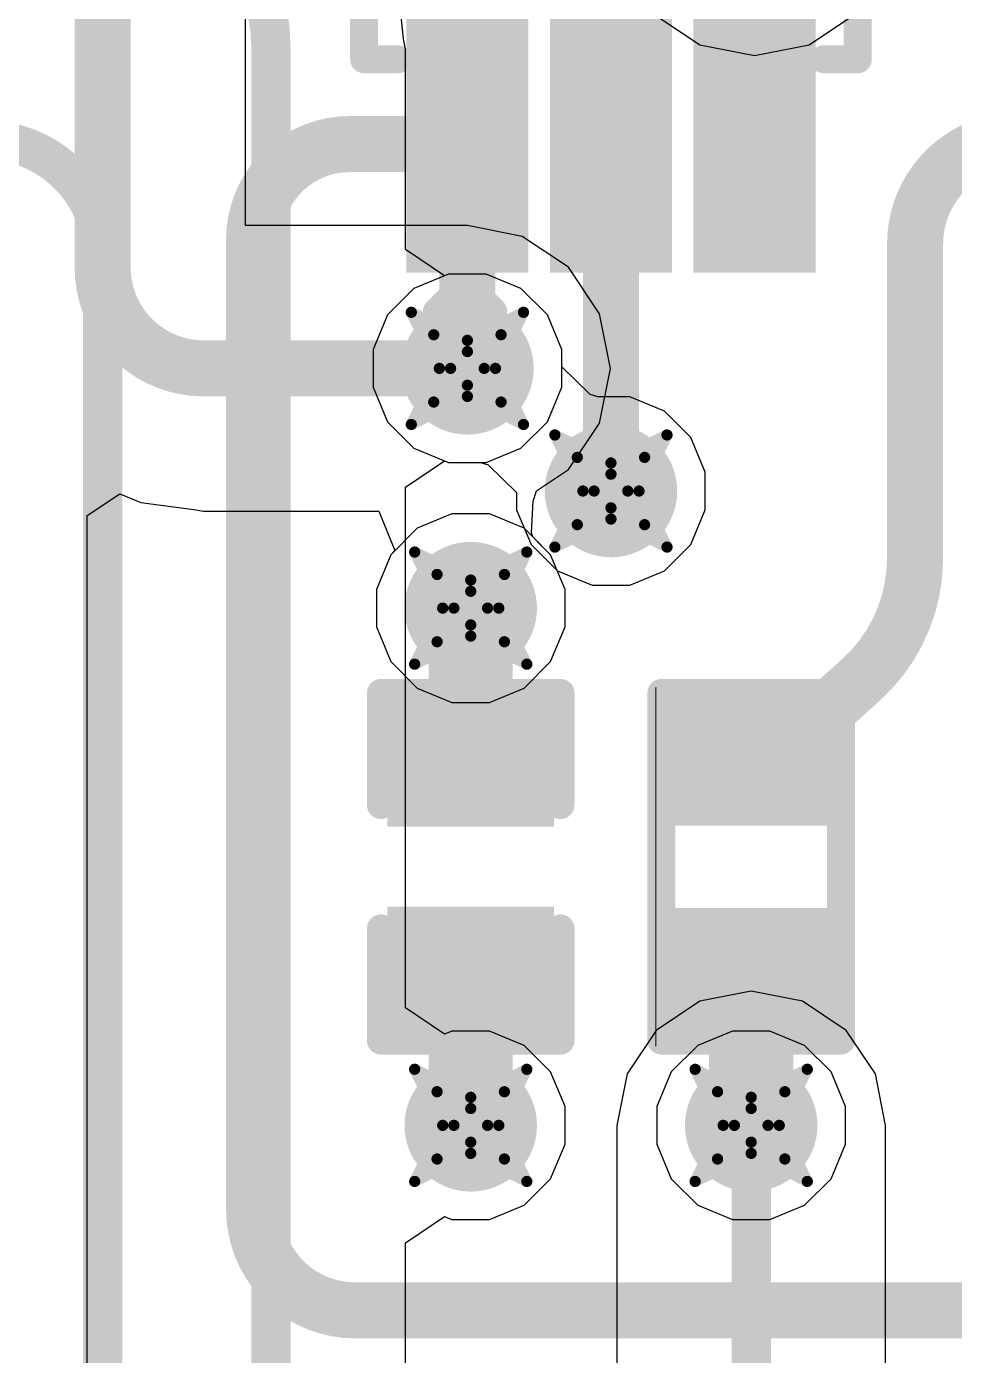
# Model space of a CAD drawing. Header units: inches. Extents: x -2 to 5376, y -4 to 5426.
# Drawn here: x 115.48 to 119.68, y 51.33 to 57.35 of the extents above; entities that cross this region are included whole.
import ezdxf

# ---------------------------------------------------------------- set-up
doc = ezdxf.new("R2010")
doc.units = ezdxf.units.IN
for name, color, linetype in [('Bottom Layer', 5, 'Continuous'), ('Drill Drawing', 1, 'Continuous'), ('Layer 1', 16, 'Continuous'), ('Layer 2', 76, 'Continuous'), ('Top Layer', 1, 'Continuous'), ('Top Overlay', 2, 'Continuous'), ('Top Paste', 8, 'Continuous'), ('Top Solder', 216, 'Continuous'), ('Via Holes', 16, 'Continuous')]:
    doc.layers.add(name, color=color, linetype=linetype)

# ---------------------------------------------------------------- blocks, each defined once
blk = doc.blocks.new('R___0402_150')
at = {"layer": 'Top Layer'}
for points in [[(-0.6985, -0.3175), (-0.6985, 0.3175), (-0.2413, 0.3175), (-0.2413, -0.3175)], [(0.2413, -0.3175), (0.2413, 0.3175), (0.6985, 0.3175), (0.6985, -0.3175)]]:
    blk.add_hatch(color=1, dxfattribs=at).paths.add_polyline_path(points)
at = {"layer": 'Top Paste'}
for points in [[(-0.6985, -0.3175), (-0.6985, 0.3175), (-0.2413, 0.3175), (-0.2413, -0.3175)], [(0.2413, -0.3175), (0.2413, 0.3175), (0.6985, 0.3175), (0.6985, -0.3175)]]:
    blk.add_hatch(color=8, dxfattribs=at).paths.add_polyline_path(points)
at = {"layer": 'Top Solder'}
for points in [[(-0.7535, -0.3725), (-0.7535, 0.3725), (-0.1863, 0.3725), (-0.1863, -0.3725)], [(0.1863, -0.3725), (0.1863, 0.3725), (0.7535, 0.3725), (0.7535, -0.3725)]]:
    blk.add_hatch(color=216, dxfattribs=at).paths.add_polyline_path(points)
at = {"layer": 'Top Overlay'}
for points in [[(0.7874, 0.4064, 0.127, 0.127, 0), (-0.7874, 0.4064, 0.127, 0.127, 0)], [(-0.7874, -0.4064, 0.127, 0.127, 0), (-0.7874, 0.4064, 0.127, 0.127, 0)], [(0.7874, -0.4064, 0.127, 0.127, 0), (0.7874, 0.4064, 0.127, 0.127, 0)], [(0.7874, -0.4064, 0.127, 0.127, 0), (-0.7874, -0.4064, 0.127, 0.127, 0)], [(0.8128, -0.4318, 0.00323, 0.00323, 0), (-0.8128, -0.4318, 0.00323, 0.00323, 0)]]:
    blk.add_lwpolyline(points, format="xyseb", dxfattribs=at)
for points in [[(-0.8191, 0.4064, 0.0635, 0.0635, 1), (-0.7556, 0.4064, 0.0635, 0.0635, 1)], [(-0.8191, 0.4064, 0.0635, 0.0635, 1), (-0.7556, 0.4064, 0.0635, 0.0635, 1)], [(0.7556, 0.4064, 0.0635, 0.0635, 1), (0.8191, 0.4064, 0.0635, 0.0635, 1)], [(0.7556, 0.4064, 0.0635, 0.0635, 1), (0.8191, 0.4064, 0.0635, 0.0635, 1)], [(-0.8191, -0.4064, 0.0635, 0.0635, 1), (-0.7556, -0.4064, 0.0635, 0.0635, 1)], [(-0.8191, -0.4064, 0.0635, 0.0635, 1), (-0.7556, -0.4064, 0.0635, 0.0635, 1)], [(0.7556, -0.4064, 0.0635, 0.0635, 1), (0.8191, -0.4064, 0.0635, 0.0635, 1)], [(0.7556, -0.4064, 0.0635, 0.0635, 1), (0.8191, -0.4064, 0.0635, 0.0635, 1)], [(-0.8136, -0.4318, 0.00161, 0.00161, 1), (-0.812, -0.4318, 0.00161, 0.00161, 1)], [(0.812, -0.4318, 0.00161, 0.00161, 1), (0.8136, -0.4318, 0.00161, 0.00161, 1)]]:
    blk.add_lwpolyline(points, format="xyseb", close=True, dxfattribs=at)
blk = doc.blocks.new('SOT_323_5_262')
at = {"layer": 'Top Layer'}
for points in [[(-1.45, 0.825), (-0.45, 0.825), (-0.45, 0.475), (-1.45, 0.475)], [(0.45, 0.825), (1.45, 0.825), (1.45, 0.475), (0.45, 0.475)], [(-1.45, 0.175), (-0.45, 0.175), (-0.45, -0.175), (-1.45, -0.175)], [(-1.45, -0.475), (-0.45, -0.475), (-0.45, -0.825), (-1.45, -0.825)], [(0.45, -0.475), (1.45, -0.475), (1.45, -0.825), (0.45, -0.825)]]:
    blk.add_hatch(color=1, dxfattribs=at).paths.add_polyline_path(points)
at = {"layer": 'Top Paste'}
for points in [[(-1.45, 0.825), (-0.45, 0.825), (-0.45, 0.475), (-1.45, 0.475)], [(0.45, 0.825), (1.45, 0.825), (1.45, 0.475), (0.45, 0.475)], [(-1.45, 0.175), (-0.45, 0.175), (-0.45, -0.175), (-1.45, -0.175)], [(-1.45, -0.475), (-0.45, -0.475), (-0.45, -0.825), (-1.45, -0.825)], [(0.45, -0.475), (1.45, -0.475), (1.45, -0.825), (0.45, -0.825)]]:
    blk.add_hatch(color=8, dxfattribs=at).paths.add_polyline_path(points)
at = {"layer": 'Top Solder'}
for points in [[(-1.5516, 0.9266), (-0.3484, 0.9266), (-0.3484, 0.3734), (-1.5516, 0.3734)], [(0.3484, 0.9266), (1.5516, 0.9266), (1.5516, 0.3734), (0.3484, 0.3734)], [(-1.5516, 0.2766), (-0.3484, 0.2766), (-0.3484, -0.2766), (-1.5516, -0.2766)], [(-1.5516, -0.3734), (-0.3484, -0.3734), (-0.3484, -0.9266), (-1.5516, -0.9266)], [(0.3484, -0.3734), (1.5516, -0.3734), (1.5516, -0.9266), (0.3484, -0.9266)]]:
    blk.add_hatch(color=216, dxfattribs=at).paths.add_polyline_path(points)
at = {"layer": 'Top Overlay'}
for points in [[(-0.5842, 1.1176, 0.127, 0.127, 0), (0.508, 1.1176, 0.127, 0.127, 0)], [(-0.5842, 1.1176, 0.127, 0.127, 0), (-0.5842, 0.9652, 0.127, 0.127, 0)], [(0.508, 1.1176, 0.127, 0.127, 0), (0.508, 0.9652, 0.127, 0.127, 0)], [(-1.7272, 0.7874, 0.127, 0.127, 0), (-1.7272, 0.5334, 0.127, 0.127, 0)], [(-1.7272, 0.7874, 0.127, 0.127, 0), (-1.6002, 0.6604, 0.127, 0.127, 0)], [(-1.6002, 0.6604, 0.127, 0.127, 0), (-1.7272, 0.5334, 0.127, 0.127, 0)], [(-0.5842, -0.9652, 0.127, 0.127, 0), (-0.5842, -1.1176, 0.127, 0.127, 0)], [(0.508, -0.9652, 0.127, 0.127, 0), (0.508, -1.1176, 0.127, 0.127, 0)], [(-0.5842, -1.1176, 0.127, 0.127, 0), (0.508, -1.1176, 0.127, 0.127, 0)]]:
    blk.add_lwpolyline(points, format="xyseb", dxfattribs=at)
for points in [[(-0.6159, 1.1176, 0.0635, 0.0635, 1), (-0.5524, 1.1176, 0.0635, 0.0635, 1)], [(-0.6159, 1.1176, 0.0635, 0.0635, 1), (-0.5524, 1.1176, 0.0635, 0.0635, 1)], [(0.4763, 1.1176, 0.0635, 0.0635, 1), (0.5398, 1.1176, 0.0635, 0.0635, 1)], [(0.4763, 1.1176, 0.0635, 0.0635, 1), (0.5398, 1.1176, 0.0635, 0.0635, 1)], [(-0.6159, 0.9652, 0.0635, 0.0635, 1), (-0.5524, 0.9652, 0.0635, 0.0635, 1)], [(0.4763, 0.9652, 0.0635, 0.0635, 1), (0.5398, 0.9652, 0.0635, 0.0635, 1)], [(-1.759, 0.7874, 0.0635, 0.0635, 1), (-1.6954, 0.7874, 0.0635, 0.0635, 1)], [(-1.759, 0.7874, 0.0635, 0.0635, 1), (-1.6954, 0.7874, 0.0635, 0.0635, 1)], [(-1.632, 0.6604, 0.0635, 0.0635, 1), (-1.5684, 0.6604, 0.0635, 0.0635, 1)], [(-1.632, 0.6604, 0.0635, 0.0635, 1), (-1.5684, 0.6604, 0.0635, 0.0635, 1)], [(-1.759, 0.5334, 0.0635, 0.0635, 1), (-1.6954, 0.5334, 0.0635, 0.0635, 1)], [(-1.759, 0.5334, 0.0635, 0.0635, 1), (-1.6954, 0.5334, 0.0635, 0.0635, 1)], [(-0.6159, -0.9652, 0.0635, 0.0635, 1), (-0.5524, -0.9652, 0.0635, 0.0635, 1)], [(0.4763, -0.9652, 0.0635, 0.0635, 1), (0.5398, -0.9652, 0.0635, 0.0635, 1)], [(-0.6159, -1.1176, 0.0635, 0.0635, 1), (-0.5524, -1.1176, 0.0635, 0.0635, 1)], [(-0.6159, -1.1176, 0.0635, 0.0635, 1), (-0.5524, -1.1176, 0.0635, 0.0635, 1)], [(0.4763, -1.1176, 0.0635, 0.0635, 1), (0.5398, -1.1176, 0.0635, 0.0635, 1)], [(0.4763, -1.1176, 0.0635, 0.0635, 1), (0.5398, -1.1176, 0.0635, 0.0635, 1)]]:
    blk.add_lwpolyline(points, format="xyseb", close=True, dxfattribs=at)
blk = doc.blocks.new('C___0402_310')
at = {"layer": 'Top Layer'}
for points in [[(-0.6985, -0.3175), (-0.6985, 0.3175), (-0.2413, 0.3175), (-0.2413, -0.3175)], [(0.2413, -0.3175), (0.2413, 0.3175), (0.6985, 0.3175), (0.6985, -0.3175)]]:
    blk.add_hatch(color=1, dxfattribs=at).paths.add_polyline_path(points)
at = {"layer": 'Top Paste'}
for points in [[(-0.6985, -0.3175), (-0.6985, 0.3175), (-0.2413, 0.3175), (-0.2413, -0.3175)], [(0.2413, -0.3175), (0.2413, 0.3175), (0.6985, 0.3175), (0.6985, -0.3175)]]:
    blk.add_hatch(color=8, dxfattribs=at).paths.add_polyline_path(points)
at = {"layer": 'Top Solder'}
for points in [[(-0.7585, -0.3775), (-0.7585, 0.3775), (-0.1813, 0.3775), (-0.1813, -0.3775)], [(0.1813, -0.3775), (0.1813, 0.3775), (0.7585, 0.3775), (0.7585, -0.3775)]]:
    blk.add_hatch(color=216, dxfattribs=at).paths.add_polyline_path(points)
at = {"layer": 'Top Overlay'}
for points in [[(-0.7874, 0.4064, 0.127, 0.127, 0), (-0.2794, 0.4064, 0.127, 0.127, 0)], [(-0.7874, 0.4064, 0.127, 0.127, 0), (-0.7874, -0.4064, 0.127, 0.127, 0)], [(0.2794, 0.4064, 0.127, 0.127, 0), (0.7874, 0.4064, 0.127, 0.127, 0)], [(0.7874, 0.4064, 0.127, 0.127, 0), (0.7874, -0.4064, 0.127, 0.127, 0)], [(-0.7874, -0.4064, 0.127, 0.127, 0), (-0.2794, -0.4064, 0.127, 0.127, 0)], [(0.2794, -0.4064, 0.127, 0.127, 0), (0.7874, -0.4064, 0.127, 0.127, 0)]]:
    blk.add_lwpolyline(points, format="xyseb", dxfattribs=at)
for points in [[(-0.8191, 0.4064, 0.0635, 0.0635, 1), (-0.7556, 0.4064, 0.0635, 0.0635, 1)], [(-0.8191, 0.4064, 0.0635, 0.0635, 1), (-0.7556, 0.4064, 0.0635, 0.0635, 1)], [(-0.3111, 0.4064, 0.0635, 0.0635, 1), (-0.2477, 0.4064, 0.0635, 0.0635, 1)], [(0.2477, 0.4064, 0.0635, 0.0635, 1), (0.3111, 0.4064, 0.0635, 0.0635, 1)], [(0.7556, 0.4064, 0.0635, 0.0635, 1), (0.8191, 0.4064, 0.0635, 0.0635, 1)], [(0.7556, 0.4064, 0.0635, 0.0635, 1), (0.8191, 0.4064, 0.0635, 0.0635, 1)], [(-0.8191, -0.4064, 0.0635, 0.0635, 1), (-0.7556, -0.4064, 0.0635, 0.0635, 1)], [(-0.8191, -0.4064, 0.0635, 0.0635, 1), (-0.7556, -0.4064, 0.0635, 0.0635, 1)], [(-0.3111, -0.4064, 0.0635, 0.0635, 1), (-0.2477, -0.4064, 0.0635, 0.0635, 1)], [(0.2477, -0.4064, 0.0635, 0.0635, 1), (0.3111, -0.4064, 0.0635, 0.0635, 1)], [(0.7556, -0.4064, 0.0635, 0.0635, 1), (0.8191, -0.4064, 0.0635, 0.0635, 1)], [(0.7556, -0.4064, 0.0635, 0.0635, 1), (0.8191, -0.4064, 0.0635, 0.0635, 1)]]:
    blk.add_lwpolyline(points, format="xyseb", close=True, dxfattribs=at)

msp = doc.modelspace()

# ---------------------------------------------------------------- hatches: boundary and pattern name
at = {"layer": 'Bottom Layer'}
h = msp.add_hatch(color=5, dxfattribs=at)
edge = h.paths.add_edge_path()
edge.add_arc((117.4756, 55.8038), 0.3, 0, 360)
h = msp.add_hatch(color=5, dxfattribs=at)
edge = h.paths.add_edge_path()
edge.add_arc((118.1256, 55.2483), 0.3, 0, 360)
h = msp.add_hatch(color=5, dxfattribs=at)
edge = h.paths.add_edge_path()
edge.add_arc((117.4907, 54.7179), 0.3, 0, 360)
h = msp.add_hatch(color=5, dxfattribs=at)
edge = h.paths.add_edge_path()
edge.add_arc((117.4907, 52.3748), 0.3, 0, 360)
h = msp.add_hatch(color=5, dxfattribs=at)
edge = h.paths.add_edge_path()
edge.add_arc((118.7607, 52.3748), 0.3, 0, 360)
at = {"layer": 'Layer 1'}
h = msp.add_hatch(color=16, dxfattribs=at)
edge = h.paths.add_edge_path()
edge.add_arc((117.4756, 55.8038), 0.3, 0, 360)
h = msp.add_hatch(color=16, dxfattribs=at)
edge = h.paths.add_edge_path()
edge.add_arc((118.1256, 55.2483), 0.3, 0, 360)
h = msp.add_hatch(color=16, dxfattribs=at)
edge = h.paths.add_edge_path()
edge.add_arc((117.4907, 54.7179), 0.3, 0, 360)
h = msp.add_hatch(color=16, dxfattribs=at)
edge = h.paths.add_edge_path()
edge.add_arc((117.4907, 52.3748), 0.3, 0, 360)
h = msp.add_hatch(color=16, dxfattribs=at)
edge = h.paths.add_edge_path()
edge.add_arc((118.7607, 52.3748), 0.3, 0, 360)
at = {"layer": 'Layer 2'}
h = msp.add_hatch(color=76, dxfattribs=at)
edge = h.paths.add_edge_path()
edge.add_arc((117.4756, 55.8038), 0.3, 0, 360)
h = msp.add_hatch(color=76, dxfattribs=at)
edge = h.paths.add_edge_path()
edge.add_arc((118.1256, 55.2483), 0.3, 0, 360)
h = msp.add_hatch(color=76, dxfattribs=at)
edge = h.paths.add_edge_path()
edge.add_arc((117.4907, 54.7179), 0.3, 0, 360)
h = msp.add_hatch(color=76, dxfattribs=at)
edge = h.paths.add_edge_path()
edge.add_arc((117.4907, 52.3748), 0.3, 0, 360)
h = msp.add_hatch(color=76, dxfattribs=at)
edge = h.paths.add_edge_path()
edge.add_arc((118.7607, 52.3748), 0.3, 0, 360)
at = {"layer": 'Top Layer'}
h = msp.add_hatch(color=1, dxfattribs=at)
edge = h.paths.add_edge_path()
edge.add_arc((117.4756, 55.8038), 0.3, 0, 360)
h = msp.add_hatch(color=1, dxfattribs=at)
edge = h.paths.add_edge_path()
edge.add_arc((118.1256, 55.2483), 0.3, 0, 360)
h = msp.add_hatch(color=1, dxfattribs=at)
edge = h.paths.add_edge_path()
edge.add_arc((117.4907, 54.7179), 0.3, 0, 360)
h = msp.add_hatch(color=1, dxfattribs=at)
edge = h.paths.add_edge_path()
edge.add_arc((117.4907, 52.3748), 0.3, 0, 360)
h = msp.add_hatch(color=1, dxfattribs=at)
edge = h.paths.add_edge_path()
edge.add_arc((118.7607, 52.3748), 0.3, 0, 360)
at = {"layer": 'Via Holes'}
h = msp.add_hatch(color=7, dxfattribs=at)
edge = h.paths.add_edge_path()
edge.add_arc((117.4756, 55.8038), 0.15, 0, 360)
h = msp.add_hatch(color=7, dxfattribs=at)
edge = h.paths.add_edge_path()
edge.add_arc((118.1256, 55.2483), 0.15, 0, 360)
h = msp.add_hatch(color=7, dxfattribs=at)
edge = h.paths.add_edge_path()
edge.add_arc((117.4907, 54.7179), 0.15, 0, 360)
h = msp.add_hatch(color=7, dxfattribs=at)
edge = h.paths.add_edge_path()
edge.add_arc((117.4907, 52.3748), 0.15, 0, 360)
h = msp.add_hatch(color=7, dxfattribs=at)
edge = h.paths.add_edge_path()
edge.add_arc((118.7607, 52.3748), 0.15, 0, 360)

# ---------------------------------------------------------------- linework, layer by layer
at = {"layer": 'Bottom Layer'}
for p, q in [((116.4714, 56.4512), (116.4714, 57.9492)), ((118.3178, 57.4101), (118.5278, 57.2698)), ((119.0233, 57.2698), (119.2334, 57.4101)), ((118.5278, 57.2698), (118.7756, 57.2205)), ((118.7756, 57.2205), (119.0233, 57.2698)), ((117.4756, 56.4512), (116.4714, 56.4512)), ((117.7233, 56.402), (117.4756, 56.4512)), ((117.9334, 56.2616), (117.7233, 56.402)), ((118.0737, 56.0516), (117.9334, 56.2616)), ((118.123, 55.8038), (118.0737, 56.0516)), ((118.0737, 55.556), (118.123, 55.8038)), ((117.9334, 55.346), (118.0737, 55.556)), ((117.7885, 55.2492), (117.9334, 55.346)), ((115.7534, 55.1374), (115.9012, 55.2362)), ((115.9012, 55.2362), (115.9961, 55.1969)), ((117.7664, 55.0592), (117.7732, 55.2029)), ((117.7732, 55.2029), (117.7885, 55.2492)), ((115.9961, 55.1969), (116.2363, 55.1653)), ((116.2363, 55.1653), (116.2812, 55.1564)), ((116.2812, 55.1564), (117.0738, 55.1564)), ((117.0738, 55.1564), (117.1475, 54.9786)), ((115.7534, 50.3584), (115.7534, 55.1374)), ((117.7719, 55.0405), (117.7664, 55.0592)), ((117.8526, 54.9598), (117.7719, 55.0405)), ((117.1287, 54.9598), (117.0637, 54.8028)), ((117.1475, 54.9786), (117.1287, 54.9598)), ((117.9177, 54.8028), (117.8526, 54.9598)), ((117.0637, 54.8028), (117.0637, 54.633)), ((117.9177, 54.633), (117.9177, 54.8028)), ((117.0637, 54.633), (117.1287, 54.476)), ((117.8526, 54.476), (117.9177, 54.633)), ((117.1287, 54.476), (117.2488, 54.3559)), ((117.7325, 54.3559), (117.8526, 54.476)), ((117.2488, 54.3559), (117.4057, 54.2909)), ((117.5756, 54.2909), (117.7325, 54.3559)), ((117.4057, 54.2909), (117.5756, 54.2909)), ((118.6757, 52.8018), (118.5188, 52.7368)), ((118.8456, 52.8018), (118.6757, 52.8018)), ((119.0025, 52.7368), (118.8456, 52.8018)), ((118.5188, 52.7368), (118.3987, 52.6167)), ((119.1226, 52.6167), (119.0025, 52.7368)), ((118.3987, 52.6167), (118.3337, 52.4597)), ((119.1877, 52.4597), (119.1226, 52.6167)), ((118.3337, 52.4597), (118.3337, 52.2899)), ((119.1877, 52.2899), (119.1877, 52.4597)), ((118.3337, 52.2899), (118.3987, 52.1329)), ((119.1226, 52.1329), (119.1877, 52.2899)), ((118.3987, 52.1329), (118.5188, 52.0128)), ((119.0025, 52.0128), (119.1226, 52.1329)), ((118.5188, 52.0128), (118.6757, 51.9478)), ((118.8456, 51.9478), (119.0025, 52.0128)), ((118.6757, 51.9478), (118.8456, 51.9478))]:
    msp.add_line(p, q, dxfattribs=at)
for points in [[(115.824, 56.261, 0.254, 0.254, 0), (115.824, 61.341, 0.254, 0.254, 0)], [(116.2812, 55.8038, 0.254, 0.254, -0.414214), (115.824, 56.261, 0.254, 0.254, 0)], [(116.2812, 55.8038, 0.254, 0.254, 0), (117.4756, 55.8038, 0.254, 0.254, 0)]]:
    msp.add_lwpolyline(points, format="xyseb", dxfattribs=at)
for points in [[(115.7605, 56.261, 0.127, 0.127, 1), (115.8875, 56.261, 0.127, 0.127, 1)], [(115.7605, 56.261, 0.127, 0.127, 1), (115.8875, 56.261, 0.127, 0.127, 1)], [(116.2177, 55.8038, 0.127, 0.127, 1), (116.3447, 55.8038, 0.127, 0.127, 1)], [(116.2177, 55.8038, 0.127, 0.127, 1), (116.3447, 55.8038, 0.127, 0.127, 1)], [(117.4121, 55.8038, 0.127, 0.127, 1), (117.5391, 55.8038, 0.127, 0.127, 1)]]:
    msp.add_lwpolyline(points, format="xyseb", close=True, dxfattribs=at)
at = {"layer": 'Drill Drawing'}
for points in [[(117.2216, 56.0578, 0.0508, 0.0508, 0), (117.4756, 55.9308, 0.0508, 0.0508, 0)], [(117.2216, 56.0578, 0.0508, 0.0508, 0), (117.3486, 55.8038, 0.0508, 0.0508, 0)], [(117.4756, 55.9308, 0.0508, 0.0508, 0), (117.7296, 56.0578, 0.0508, 0.0508, 0)], [(117.6026, 55.8038, 0.0508, 0.0508, 0), (117.7296, 56.0578, 0.0508, 0.0508, 0)], [(117.3232, 55.9562, 0.0508, 0.0508, 0), (117.4756, 55.88, 0.0508, 0.0508, 0)], [(117.3232, 55.9562, 0.0508, 0.0508, 0), (117.3994, 55.8038, 0.0508, 0.0508, 0)], [(117.4756, 55.88, 0.0508, 0.0508, 0), (117.628, 55.9562, 0.0508, 0.0508, 0)], [(117.5518, 55.8038, 0.0508, 0.0508, 0), (117.628, 55.9562, 0.0508, 0.0508, 0)], [(117.2216, 55.5498, 0.0508, 0.0508, 0), (117.3486, 55.8038, 0.0508, 0.0508, 0)], [(117.3232, 55.6514, 0.0508, 0.0508, 0), (117.3994, 55.8038, 0.0508, 0.0508, 0)], [(117.5518, 55.8038, 0.0508, 0.0508, 0), (117.628, 55.6514, 0.0508, 0.0508, 0)], [(117.6026, 55.8038, 0.0508, 0.0508, 0), (117.7296, 55.5498, 0.0508, 0.0508, 0)], [(117.3232, 55.6514, 0.0508, 0.0508, 0), (117.4756, 55.7276, 0.0508, 0.0508, 0)], [(117.4756, 55.7276, 0.0508, 0.0508, 0), (117.628, 55.6514, 0.0508, 0.0508, 0)], [(117.2216, 55.5498, 0.0508, 0.0508, 0), (117.4756, 55.6768, 0.0508, 0.0508, 0)], [(117.4756, 55.6768, 0.0508, 0.0508, 0), (117.7296, 55.5498, 0.0508, 0.0508, 0)], [(117.8716, 55.5023, 0.0508, 0.0508, 0), (118.1256, 55.3753, 0.0508, 0.0508, 0)], [(117.8716, 55.5023, 0.0508, 0.0508, 0), (117.9986, 55.2483, 0.0508, 0.0508, 0)], [(118.1256, 55.3753, 0.0508, 0.0508, 0), (118.3796, 55.5023, 0.0508, 0.0508, 0)], [(118.2526, 55.2483, 0.0508, 0.0508, 0), (118.3796, 55.5023, 0.0508, 0.0508, 0)], [(117.9732, 55.4007, 0.0508, 0.0508, 0), (118.1256, 55.3245, 0.0508, 0.0508, 0)], [(117.9732, 55.4007, 0.0508, 0.0508, 0), (118.0494, 55.2483, 0.0508, 0.0508, 0)], [(118.1256, 55.3245, 0.0508, 0.0508, 0), (118.278, 55.4007, 0.0508, 0.0508, 0)], [(118.2018, 55.2483, 0.0508, 0.0508, 0), (118.278, 55.4007, 0.0508, 0.0508, 0)], [(117.8716, 54.9943, 0.0508, 0.0508, 0), (117.9986, 55.2483, 0.0508, 0.0508, 0)], [(117.9732, 55.0959, 0.0508, 0.0508, 0), (118.0494, 55.2483, 0.0508, 0.0508, 0)], [(118.2018, 55.2483, 0.0508, 0.0508, 0), (118.278, 55.0959, 0.0508, 0.0508, 0)], [(118.2526, 55.2483, 0.0508, 0.0508, 0), (118.3796, 54.9943, 0.0508, 0.0508, 0)], [(117.8716, 54.9943, 0.0508, 0.0508, 0), (118.1256, 55.1213, 0.0508, 0.0508, 0)], [(117.9732, 55.0959, 0.0508, 0.0508, 0), (118.1256, 55.1721, 0.0508, 0.0508, 0)], [(118.1256, 55.1721, 0.0508, 0.0508, 0), (118.278, 55.0959, 0.0508, 0.0508, 0)], [(118.1256, 55.1213, 0.0508, 0.0508, 0), (118.3796, 54.9943, 0.0508, 0.0508, 0)], [(117.2367, 54.9719, 0.0508, 0.0508, 0), (117.4907, 54.8449, 0.0508, 0.0508, 0)], [(117.2367, 54.9719, 0.0508, 0.0508, 0), (117.3637, 54.7179, 0.0508, 0.0508, 0)], [(117.4907, 54.8449, 0.0508, 0.0508, 0), (117.7447, 54.9719, 0.0508, 0.0508, 0)], [(117.6177, 54.7179, 0.0508, 0.0508, 0), (117.7447, 54.9719, 0.0508, 0.0508, 0)], [(117.3383, 54.8703, 0.0508, 0.0508, 0), (117.4907, 54.7941, 0.0508, 0.0508, 0)], [(117.3383, 54.8703, 0.0508, 0.0508, 0), (117.4145, 54.7179, 0.0508, 0.0508, 0)], [(117.4907, 54.7941, 0.0508, 0.0508, 0), (117.6431, 54.8703, 0.0508, 0.0508, 0)], [(117.5669, 54.7179, 0.0508, 0.0508, 0), (117.6431, 54.8703, 0.0508, 0.0508, 0)], [(117.2367, 54.4639, 0.0508, 0.0508, 0), (117.3637, 54.7179, 0.0508, 0.0508, 0)], [(117.3383, 54.5655, 0.0508, 0.0508, 0), (117.4145, 54.7179, 0.0508, 0.0508, 0)], [(117.5669, 54.7179, 0.0508, 0.0508, 0), (117.6431, 54.5655, 0.0508, 0.0508, 0)], [(117.6177, 54.7179, 0.0508, 0.0508, 0), (117.7447, 54.4639, 0.0508, 0.0508, 0)], [(117.3383, 54.5655, 0.0508, 0.0508, 0), (117.4907, 54.6417, 0.0508, 0.0508, 0)], [(117.4907, 54.6417, 0.0508, 0.0508, 0), (117.6431, 54.5655, 0.0508, 0.0508, 0)], [(117.2367, 54.4639, 0.0508, 0.0508, 0), (117.4907, 54.5909, 0.0508, 0.0508, 0)], [(117.4907, 54.5909, 0.0508, 0.0508, 0), (117.7447, 54.4639, 0.0508, 0.0508, 0)], [(117.2367, 52.6288, 0.0508, 0.0508, 0), (117.4907, 52.5018, 0.0508, 0.0508, 0)], [(117.2367, 52.6288, 0.0508, 0.0508, 0), (117.3637, 52.3748, 0.0508, 0.0508, 0)], [(117.4907, 52.5018, 0.0508, 0.0508, 0), (117.7447, 52.6288, 0.0508, 0.0508, 0)], [(117.6177, 52.3748, 0.0508, 0.0508, 0), (117.7447, 52.6288, 0.0508, 0.0508, 0)], [(118.5067, 52.6288, 0.0508, 0.0508, 0), (118.7607, 52.5018, 0.0508, 0.0508, 0)], [(118.5067, 52.6288, 0.0508, 0.0508, 0), (118.6337, 52.3748, 0.0508, 0.0508, 0)], [(118.7607, 52.5018, 0.0508, 0.0508, 0), (119.0147, 52.6288, 0.0508, 0.0508, 0)], [(118.8877, 52.3748, 0.0508, 0.0508, 0), (119.0147, 52.6288, 0.0508, 0.0508, 0)], [(117.3383, 52.5272, 0.0508, 0.0508, 0), (117.4907, 52.451, 0.0508, 0.0508, 0)], [(117.3383, 52.5272, 0.0508, 0.0508, 0), (117.4145, 52.3748, 0.0508, 0.0508, 0)], [(117.4907, 52.451, 0.0508, 0.0508, 0), (117.6431, 52.5272, 0.0508, 0.0508, 0)], [(117.5669, 52.3748, 0.0508, 0.0508, 0), (117.6431, 52.5272, 0.0508, 0.0508, 0)], [(118.6083, 52.5272, 0.0508, 0.0508, 0), (118.7607, 52.451, 0.0508, 0.0508, 0)], [(118.6083, 52.5272, 0.0508, 0.0508, 0), (118.6845, 52.3748, 0.0508, 0.0508, 0)], [(118.7607, 52.451, 0.0508, 0.0508, 0), (118.9131, 52.5272, 0.0508, 0.0508, 0)], [(118.8369, 52.3748, 0.0508, 0.0508, 0), (118.9131, 52.5272, 0.0508, 0.0508, 0)], [(117.2367, 52.1208, 0.0508, 0.0508, 0), (117.3637, 52.3748, 0.0508, 0.0508, 0)], [(117.3383, 52.2224, 0.0508, 0.0508, 0), (117.4145, 52.3748, 0.0508, 0.0508, 0)], [(117.5669, 52.3748, 0.0508, 0.0508, 0), (117.6431, 52.2224, 0.0508, 0.0508, 0)], [(117.6177, 52.3748, 0.0508, 0.0508, 0), (117.7447, 52.1208, 0.0508, 0.0508, 0)], [(118.5067, 52.1208, 0.0508, 0.0508, 0), (118.6337, 52.3748, 0.0508, 0.0508, 0)], [(118.6083, 52.2224, 0.0508, 0.0508, 0), (118.6845, 52.3748, 0.0508, 0.0508, 0)], [(118.8369, 52.3748, 0.0508, 0.0508, 0), (118.9131, 52.2224, 0.0508, 0.0508, 0)], [(118.8877, 52.3748, 0.0508, 0.0508, 0), (119.0147, 52.1208, 0.0508, 0.0508, 0)], [(117.3383, 52.2224, 0.0508, 0.0508, 0), (117.4907, 52.2986, 0.0508, 0.0508, 0)], [(117.4907, 52.2986, 0.0508, 0.0508, 0), (117.6431, 52.2224, 0.0508, 0.0508, 0)], [(118.6083, 52.2224, 0.0508, 0.0508, 0), (118.7607, 52.2986, 0.0508, 0.0508, 0)], [(118.7607, 52.2986, 0.0508, 0.0508, 0), (118.9131, 52.2224, 0.0508, 0.0508, 0)], [(117.2367, 52.1208, 0.0508, 0.0508, 0), (117.4907, 52.2478, 0.0508, 0.0508, 0)], [(117.4907, 52.2478, 0.0508, 0.0508, 0), (117.7447, 52.1208, 0.0508, 0.0508, 0)], [(118.5067, 52.1208, 0.0508, 0.0508, 0), (118.7607, 52.2478, 0.0508, 0.0508, 0)], [(118.7607, 52.2478, 0.0508, 0.0508, 0), (119.0147, 52.1208, 0.0508, 0.0508, 0)]]:
    msp.add_lwpolyline(points, format="xyseb", dxfattribs=at)
for points in [[(117.2089, 56.0578, 0.0254, 0.0254, 1), (117.2343, 56.0578, 0.0254, 0.0254, 1)], [(117.2089, 56.0578, 0.0254, 0.0254, 1), (117.2343, 56.0578, 0.0254, 0.0254, 1)], [(117.7169, 56.0578, 0.0254, 0.0254, 1), (117.7423, 56.0578, 0.0254, 0.0254, 1)], [(117.7169, 56.0578, 0.0254, 0.0254, 1), (117.7423, 56.0578, 0.0254, 0.0254, 1)], [(117.3105, 55.9562, 0.0254, 0.0254, 1), (117.3359, 55.9562, 0.0254, 0.0254, 1)], [(117.3105, 55.9562, 0.0254, 0.0254, 1), (117.3359, 55.9562, 0.0254, 0.0254, 1)], [(117.4629, 55.9308, 0.0254, 0.0254, 1), (117.4883, 55.9308, 0.0254, 0.0254, 1)], [(117.4629, 55.9308, 0.0254, 0.0254, 1), (117.4883, 55.9308, 0.0254, 0.0254, 1)], [(117.6153, 55.9562, 0.0254, 0.0254, 1), (117.6407, 55.9562, 0.0254, 0.0254, 1)], [(117.6153, 55.9562, 0.0254, 0.0254, 1), (117.6407, 55.9562, 0.0254, 0.0254, 1)], [(117.4629, 55.88, 0.0254, 0.0254, 1), (117.4883, 55.88, 0.0254, 0.0254, 1)], [(117.4629, 55.88, 0.0254, 0.0254, 1), (117.4883, 55.88, 0.0254, 0.0254, 1)], [(117.3359, 55.8038, 0.0254, 0.0254, 1), (117.3613, 55.8038, 0.0254, 0.0254, 1)], [(117.3359, 55.8038, 0.0254, 0.0254, 1), (117.3613, 55.8038, 0.0254, 0.0254, 1)], [(117.3867, 55.8038, 0.0254, 0.0254, 1), (117.4121, 55.8038, 0.0254, 0.0254, 1)], [(117.3867, 55.8038, 0.0254, 0.0254, 1), (117.4121, 55.8038, 0.0254, 0.0254, 1)], [(117.5391, 55.8038, 0.0254, 0.0254, 1), (117.5645, 55.8038, 0.0254, 0.0254, 1)], [(117.5391, 55.8038, 0.0254, 0.0254, 1), (117.5645, 55.8038, 0.0254, 0.0254, 1)], [(117.5899, 55.8038, 0.0254, 0.0254, 1), (117.6153, 55.8038, 0.0254, 0.0254, 1)], [(117.5899, 55.8038, 0.0254, 0.0254, 1), (117.6153, 55.8038, 0.0254, 0.0254, 1)], [(117.4629, 55.7276, 0.0254, 0.0254, 1), (117.4883, 55.7276, 0.0254, 0.0254, 1)], [(117.4629, 55.7276, 0.0254, 0.0254, 1), (117.4883, 55.7276, 0.0254, 0.0254, 1)], [(117.4629, 55.6768, 0.0254, 0.0254, 1), (117.4883, 55.6768, 0.0254, 0.0254, 1)], [(117.4629, 55.6768, 0.0254, 0.0254, 1), (117.4883, 55.6768, 0.0254, 0.0254, 1)], [(117.3105, 55.6514, 0.0254, 0.0254, 1), (117.3359, 55.6514, 0.0254, 0.0254, 1)], [(117.3105, 55.6514, 0.0254, 0.0254, 1), (117.3359, 55.6514, 0.0254, 0.0254, 1)], [(117.6153, 55.6514, 0.0254, 0.0254, 1), (117.6407, 55.6514, 0.0254, 0.0254, 1)], [(117.6153, 55.6514, 0.0254, 0.0254, 1), (117.6407, 55.6514, 0.0254, 0.0254, 1)], [(117.2089, 55.5498, 0.0254, 0.0254, 1), (117.2343, 55.5498, 0.0254, 0.0254, 1)], [(117.2089, 55.5498, 0.0254, 0.0254, 1), (117.2343, 55.5498, 0.0254, 0.0254, 1)], [(117.7169, 55.5498, 0.0254, 0.0254, 1), (117.7423, 55.5498, 0.0254, 0.0254, 1)], [(117.7169, 55.5498, 0.0254, 0.0254, 1), (117.7423, 55.5498, 0.0254, 0.0254, 1)], [(117.8589, 55.5023, 0.0254, 0.0254, 1), (117.8843, 55.5023, 0.0254, 0.0254, 1)], [(117.8589, 55.5023, 0.0254, 0.0254, 1), (117.8843, 55.5023, 0.0254, 0.0254, 1)], [(118.3669, 55.5023, 0.0254, 0.0254, 1), (118.3923, 55.5023, 0.0254, 0.0254, 1)], [(118.3669, 55.5023, 0.0254, 0.0254, 1), (118.3923, 55.5023, 0.0254, 0.0254, 1)], [(117.9605, 55.4007, 0.0254, 0.0254, 1), (117.9859, 55.4007, 0.0254, 0.0254, 1)], [(117.9605, 55.4007, 0.0254, 0.0254, 1), (117.9859, 55.4007, 0.0254, 0.0254, 1)], [(118.1129, 55.3753, 0.0254, 0.0254, 1), (118.1383, 55.3753, 0.0254, 0.0254, 1)], [(118.1129, 55.3753, 0.0254, 0.0254, 1), (118.1383, 55.3753, 0.0254, 0.0254, 1)], [(118.2653, 55.4007, 0.0254, 0.0254, 1), (118.2907, 55.4007, 0.0254, 0.0254, 1)], [(118.2653, 55.4007, 0.0254, 0.0254, 1), (118.2907, 55.4007, 0.0254, 0.0254, 1)], [(118.1129, 55.3245, 0.0254, 0.0254, 1), (118.1383, 55.3245, 0.0254, 0.0254, 1)], [(118.1129, 55.3245, 0.0254, 0.0254, 1), (118.1383, 55.3245, 0.0254, 0.0254, 1)], [(117.9859, 55.2483, 0.0254, 0.0254, 1), (118.0113, 55.2483, 0.0254, 0.0254, 1)], [(117.9859, 55.2483, 0.0254, 0.0254, 1), (118.0113, 55.2483, 0.0254, 0.0254, 1)], [(118.0367, 55.2483, 0.0254, 0.0254, 1), (118.0621, 55.2483, 0.0254, 0.0254, 1)], [(118.0367, 55.2483, 0.0254, 0.0254, 1), (118.0621, 55.2483, 0.0254, 0.0254, 1)], [(118.1891, 55.2483, 0.0254, 0.0254, 1), (118.2145, 55.2483, 0.0254, 0.0254, 1)], [(118.1891, 55.2483, 0.0254, 0.0254, 1), (118.2145, 55.2483, 0.0254, 0.0254, 1)], [(118.2399, 55.2483, 0.0254, 0.0254, 1), (118.2653, 55.2483, 0.0254, 0.0254, 1)], [(118.2399, 55.2483, 0.0254, 0.0254, 1), (118.2653, 55.2483, 0.0254, 0.0254, 1)], [(118.1129, 55.1721, 0.0254, 0.0254, 1), (118.1383, 55.1721, 0.0254, 0.0254, 1)], [(118.1129, 55.1721, 0.0254, 0.0254, 1), (118.1383, 55.1721, 0.0254, 0.0254, 1)], [(118.1129, 55.1213, 0.0254, 0.0254, 1), (118.1383, 55.1213, 0.0254, 0.0254, 1)], [(118.1129, 55.1213, 0.0254, 0.0254, 1), (118.1383, 55.1213, 0.0254, 0.0254, 1)], [(117.9605, 55.0959, 0.0254, 0.0254, 1), (117.9859, 55.0959, 0.0254, 0.0254, 1)], [(117.9605, 55.0959, 0.0254, 0.0254, 1), (117.9859, 55.0959, 0.0254, 0.0254, 1)], [(118.2653, 55.0959, 0.0254, 0.0254, 1), (118.2907, 55.0959, 0.0254, 0.0254, 1)], [(118.2653, 55.0959, 0.0254, 0.0254, 1), (118.2907, 55.0959, 0.0254, 0.0254, 1)], [(117.8589, 54.9943, 0.0254, 0.0254, 1), (117.8843, 54.9943, 0.0254, 0.0254, 1)], [(117.8589, 54.9943, 0.0254, 0.0254, 1), (117.8843, 54.9943, 0.0254, 0.0254, 1)], [(118.3669, 54.9943, 0.0254, 0.0254, 1), (118.3923, 54.9943, 0.0254, 0.0254, 1)], [(118.3669, 54.9943, 0.0254, 0.0254, 1), (118.3923, 54.9943, 0.0254, 0.0254, 1)], [(117.224, 54.9719, 0.0254, 0.0254, 1), (117.2494, 54.9719, 0.0254, 0.0254, 1)], [(117.224, 54.9719, 0.0254, 0.0254, 1), (117.2494, 54.9719, 0.0254, 0.0254, 1)], [(117.732, 54.9719, 0.0254, 0.0254, 1), (117.7574, 54.9719, 0.0254, 0.0254, 1)], [(117.732, 54.9719, 0.0254, 0.0254, 1), (117.7574, 54.9719, 0.0254, 0.0254, 1)], [(117.3256, 54.8703, 0.0254, 0.0254, 1), (117.351, 54.8703, 0.0254, 0.0254, 1)], [(117.3256, 54.8703, 0.0254, 0.0254, 1), (117.351, 54.8703, 0.0254, 0.0254, 1)], [(117.478, 54.8449, 0.0254, 0.0254, 1), (117.5034, 54.8449, 0.0254, 0.0254, 1)], [(117.478, 54.8449, 0.0254, 0.0254, 1), (117.5034, 54.8449, 0.0254, 0.0254, 1)], [(117.6304, 54.8703, 0.0254, 0.0254, 1), (117.6558, 54.8703, 0.0254, 0.0254, 1)], [(117.6304, 54.8703, 0.0254, 0.0254, 1), (117.6558, 54.8703, 0.0254, 0.0254, 1)], [(117.478, 54.7941, 0.0254, 0.0254, 1), (117.5034, 54.7941, 0.0254, 0.0254, 1)], [(117.478, 54.7941, 0.0254, 0.0254, 1), (117.5034, 54.7941, 0.0254, 0.0254, 1)], [(117.351, 54.7179, 0.0254, 0.0254, 1), (117.3764, 54.7179, 0.0254, 0.0254, 1)], [(117.351, 54.7179, 0.0254, 0.0254, 1), (117.3764, 54.7179, 0.0254, 0.0254, 1)], [(117.4018, 54.7179, 0.0254, 0.0254, 1), (117.4272, 54.7179, 0.0254, 0.0254, 1)], [(117.4018, 54.7179, 0.0254, 0.0254, 1), (117.4272, 54.7179, 0.0254, 0.0254, 1)], [(117.5542, 54.7179, 0.0254, 0.0254, 1), (117.5796, 54.7179, 0.0254, 0.0254, 1)], [(117.5542, 54.7179, 0.0254, 0.0254, 1), (117.5796, 54.7179, 0.0254, 0.0254, 1)], [(117.605, 54.7179, 0.0254, 0.0254, 1), (117.6304, 54.7179, 0.0254, 0.0254, 1)], [(117.605, 54.7179, 0.0254, 0.0254, 1), (117.6304, 54.7179, 0.0254, 0.0254, 1)], [(117.478, 54.6417, 0.0254, 0.0254, 1), (117.5034, 54.6417, 0.0254, 0.0254, 1)], [(117.478, 54.6417, 0.0254, 0.0254, 1), (117.5034, 54.6417, 0.0254, 0.0254, 1)], [(117.478, 54.5909, 0.0254, 0.0254, 1), (117.5034, 54.5909, 0.0254, 0.0254, 1)], [(117.478, 54.5909, 0.0254, 0.0254, 1), (117.5034, 54.5909, 0.0254, 0.0254, 1)], [(117.3256, 54.5655, 0.0254, 0.0254, 1), (117.351, 54.5655, 0.0254, 0.0254, 1)], [(117.3256, 54.5655, 0.0254, 0.0254, 1), (117.351, 54.5655, 0.0254, 0.0254, 1)], [(117.6304, 54.5655, 0.0254, 0.0254, 1), (117.6558, 54.5655, 0.0254, 0.0254, 1)], [(117.6304, 54.5655, 0.0254, 0.0254, 1), (117.6558, 54.5655, 0.0254, 0.0254, 1)], [(117.224, 54.4639, 0.0254, 0.0254, 1), (117.2494, 54.4639, 0.0254, 0.0254, 1)], [(117.224, 54.4639, 0.0254, 0.0254, 1), (117.2494, 54.4639, 0.0254, 0.0254, 1)], [(117.732, 54.4639, 0.0254, 0.0254, 1), (117.7574, 54.4639, 0.0254, 0.0254, 1)], [(117.732, 54.4639, 0.0254, 0.0254, 1), (117.7574, 54.4639, 0.0254, 0.0254, 1)], [(117.224, 52.6288, 0.0254, 0.0254, 1), (117.2494, 52.6288, 0.0254, 0.0254, 1)], [(117.224, 52.6288, 0.0254, 0.0254, 1), (117.2494, 52.6288, 0.0254, 0.0254, 1)], [(117.732, 52.6288, 0.0254, 0.0254, 1), (117.7574, 52.6288, 0.0254, 0.0254, 1)], [(117.732, 52.6288, 0.0254, 0.0254, 1), (117.7574, 52.6288, 0.0254, 0.0254, 1)], [(118.494, 52.6288, 0.0254, 0.0254, 1), (118.5194, 52.6288, 0.0254, 0.0254, 1)], [(118.494, 52.6288, 0.0254, 0.0254, 1), (118.5194, 52.6288, 0.0254, 0.0254, 1)], [(119.002, 52.6288, 0.0254, 0.0254, 1), (119.0274, 52.6288, 0.0254, 0.0254, 1)], [(119.002, 52.6288, 0.0254, 0.0254, 1), (119.0274, 52.6288, 0.0254, 0.0254, 1)], [(117.3256, 52.5272, 0.0254, 0.0254, 1), (117.351, 52.5272, 0.0254, 0.0254, 1)], [(117.3256, 52.5272, 0.0254, 0.0254, 1), (117.351, 52.5272, 0.0254, 0.0254, 1)], [(117.6304, 52.5272, 0.0254, 0.0254, 1), (117.6558, 52.5272, 0.0254, 0.0254, 1)], [(117.6304, 52.5272, 0.0254, 0.0254, 1), (117.6558, 52.5272, 0.0254, 0.0254, 1)], [(118.5956, 52.5272, 0.0254, 0.0254, 1), (118.621, 52.5272, 0.0254, 0.0254, 1)], [(118.5956, 52.5272, 0.0254, 0.0254, 1), (118.621, 52.5272, 0.0254, 0.0254, 1)], [(118.9004, 52.5272, 0.0254, 0.0254, 1), (118.9258, 52.5272, 0.0254, 0.0254, 1)], [(118.9004, 52.5272, 0.0254, 0.0254, 1), (118.9258, 52.5272, 0.0254, 0.0254, 1)], [(117.478, 52.5018, 0.0254, 0.0254, 1), (117.5034, 52.5018, 0.0254, 0.0254, 1)], [(117.478, 52.5018, 0.0254, 0.0254, 1), (117.5034, 52.5018, 0.0254, 0.0254, 1)], [(118.748, 52.5018, 0.0254, 0.0254, 1), (118.7734, 52.5018, 0.0254, 0.0254, 1)], [(118.748, 52.5018, 0.0254, 0.0254, 1), (118.7734, 52.5018, 0.0254, 0.0254, 1)], [(117.478, 52.451, 0.0254, 0.0254, 1), (117.5034, 52.451, 0.0254, 0.0254, 1)], [(117.478, 52.451, 0.0254, 0.0254, 1), (117.5034, 52.451, 0.0254, 0.0254, 1)], [(118.748, 52.451, 0.0254, 0.0254, 1), (118.7734, 52.451, 0.0254, 0.0254, 1)], [(118.748, 52.451, 0.0254, 0.0254, 1), (118.7734, 52.451, 0.0254, 0.0254, 1)], [(117.351, 52.3748, 0.0254, 0.0254, 1), (117.3764, 52.3748, 0.0254, 0.0254, 1)], [(117.351, 52.3748, 0.0254, 0.0254, 1), (117.3764, 52.3748, 0.0254, 0.0254, 1)], [(117.4018, 52.3748, 0.0254, 0.0254, 1), (117.4272, 52.3748, 0.0254, 0.0254, 1)], [(117.4018, 52.3748, 0.0254, 0.0254, 1), (117.4272, 52.3748, 0.0254, 0.0254, 1)], [(117.5542, 52.3748, 0.0254, 0.0254, 1), (117.5796, 52.3748, 0.0254, 0.0254, 1)], [(117.5542, 52.3748, 0.0254, 0.0254, 1), (117.5796, 52.3748, 0.0254, 0.0254, 1)], [(117.605, 52.3748, 0.0254, 0.0254, 1), (117.6304, 52.3748, 0.0254, 0.0254, 1)], [(117.605, 52.3748, 0.0254, 0.0254, 1), (117.6304, 52.3748, 0.0254, 0.0254, 1)], [(118.621, 52.3748, 0.0254, 0.0254, 1), (118.6464, 52.3748, 0.0254, 0.0254, 1)], [(118.621, 52.3748, 0.0254, 0.0254, 1), (118.6464, 52.3748, 0.0254, 0.0254, 1)], [(118.6718, 52.3748, 0.0254, 0.0254, 1), (118.6972, 52.3748, 0.0254, 0.0254, 1)], [(118.6718, 52.3748, 0.0254, 0.0254, 1), (118.6972, 52.3748, 0.0254, 0.0254, 1)], [(118.8242, 52.3748, 0.0254, 0.0254, 1), (118.8496, 52.3748, 0.0254, 0.0254, 1)], [(118.8242, 52.3748, 0.0254, 0.0254, 1), (118.8496, 52.3748, 0.0254, 0.0254, 1)], [(118.875, 52.3748, 0.0254, 0.0254, 1), (118.9004, 52.3748, 0.0254, 0.0254, 1)], [(118.875, 52.3748, 0.0254, 0.0254, 1), (118.9004, 52.3748, 0.0254, 0.0254, 1)], [(117.478, 52.2986, 0.0254, 0.0254, 1), (117.5034, 52.2986, 0.0254, 0.0254, 1)], [(117.478, 52.2986, 0.0254, 0.0254, 1), (117.5034, 52.2986, 0.0254, 0.0254, 1)], [(118.748, 52.2986, 0.0254, 0.0254, 1), (118.7734, 52.2986, 0.0254, 0.0254, 1)], [(118.748, 52.2986, 0.0254, 0.0254, 1), (118.7734, 52.2986, 0.0254, 0.0254, 1)], [(117.478, 52.2478, 0.0254, 0.0254, 1), (117.5034, 52.2478, 0.0254, 0.0254, 1)], [(117.478, 52.2478, 0.0254, 0.0254, 1), (117.5034, 52.2478, 0.0254, 0.0254, 1)], [(118.748, 52.2478, 0.0254, 0.0254, 1), (118.7734, 52.2478, 0.0254, 0.0254, 1)], [(118.748, 52.2478, 0.0254, 0.0254, 1), (118.7734, 52.2478, 0.0254, 0.0254, 1)], [(117.3256, 52.2224, 0.0254, 0.0254, 1), (117.351, 52.2224, 0.0254, 0.0254, 1)], [(117.3256, 52.2224, 0.0254, 0.0254, 1), (117.351, 52.2224, 0.0254, 0.0254, 1)], [(117.6304, 52.2224, 0.0254, 0.0254, 1), (117.6558, 52.2224, 0.0254, 0.0254, 1)], [(117.6304, 52.2224, 0.0254, 0.0254, 1), (117.6558, 52.2224, 0.0254, 0.0254, 1)], [(118.5956, 52.2224, 0.0254, 0.0254, 1), (118.621, 52.2224, 0.0254, 0.0254, 1)], [(118.5956, 52.2224, 0.0254, 0.0254, 1), (118.621, 52.2224, 0.0254, 0.0254, 1)], [(118.9004, 52.2224, 0.0254, 0.0254, 1), (118.9258, 52.2224, 0.0254, 0.0254, 1)], [(118.9004, 52.2224, 0.0254, 0.0254, 1), (118.9258, 52.2224, 0.0254, 0.0254, 1)], [(117.224, 52.1208, 0.0254, 0.0254, 1), (117.2494, 52.1208, 0.0254, 0.0254, 1)], [(117.224, 52.1208, 0.0254, 0.0254, 1), (117.2494, 52.1208, 0.0254, 0.0254, 1)], [(117.732, 52.1208, 0.0254, 0.0254, 1), (117.7574, 52.1208, 0.0254, 0.0254, 1)], [(117.732, 52.1208, 0.0254, 0.0254, 1), (117.7574, 52.1208, 0.0254, 0.0254, 1)], [(118.494, 52.1208, 0.0254, 0.0254, 1), (118.5194, 52.1208, 0.0254, 0.0254, 1)], [(118.494, 52.1208, 0.0254, 0.0254, 1), (118.5194, 52.1208, 0.0254, 0.0254, 1)], [(119.002, 52.1208, 0.0254, 0.0254, 1), (119.0274, 52.1208, 0.0254, 0.0254, 1)], [(119.002, 52.1208, 0.0254, 0.0254, 1), (119.0274, 52.1208, 0.0254, 0.0254, 1)]]:
    msp.add_lwpolyline(points, format="xyseb", close=True, dxfattribs=at)
at = {"layer": 'Layer 1'}
for p, q in [((117.3906, 56.2308), (117.2337, 56.1658)), ((117.5605, 56.2308), (117.3906, 56.2308)), ((117.7174, 56.1658), (117.5605, 56.2308)), ((117.2337, 56.1658), (117.1136, 56.0457)), ((117.8376, 56.0457), (117.7174, 56.1658)), ((117.1136, 56.0457), (117.0486, 55.8887)), ((117.9026, 55.8887), (117.8376, 56.0457)), ((117.0486, 55.8887), (117.0486, 55.7189)), ((117.9026, 55.7189), (117.9026, 55.8887)), ((117.0486, 55.7189), (117.1136, 55.5619)), ((117.8376, 55.5619), (117.9026, 55.7189)), ((117.1136, 55.5619), (117.2337, 55.4418)), ((117.7174, 55.4418), (117.8376, 55.5619)), ((117.2337, 55.4418), (117.3906, 55.3768)), ((117.5605, 55.3768), (117.7174, 55.4418)), ((117.3906, 55.3768), (117.5605, 55.3768)), ((117.4057, 55.1449), (117.2488, 55.0799)), ((117.5756, 55.1449), (117.4057, 55.1449)), ((117.7325, 55.0799), (117.5756, 55.1449)), ((117.2488, 55.0799), (117.1287, 54.9598)), ((117.8526, 54.9598), (117.7325, 55.0799)), ((117.1287, 54.9598), (117.0637, 54.8028)), ((117.9177, 54.8028), (117.8526, 54.9598)), ((117.0637, 54.8028), (117.0637, 54.633)), ((117.9177, 54.633), (117.9177, 54.8028)), ((117.0637, 54.633), (117.1287, 54.476)), ((117.8526, 54.476), (117.9177, 54.633)), ((117.1287, 54.476), (117.2488, 54.3559)), ((117.7325, 54.3559), (117.8526, 54.476)), ((117.2488, 54.3559), (117.4057, 54.2909)), ((117.5756, 54.2909), (117.7325, 54.3559)), ((117.4057, 54.2909), (117.5756, 54.2909)), ((118.7607, 52.9834), (118.5278, 52.9371)), ((118.9936, 52.9371), (118.7607, 52.9834)), ((118.5278, 52.9371), (118.3303, 52.8051)), ((119.191, 52.8051), (118.9936, 52.9371)), ((118.3303, 52.8051), (118.1984, 52.6077)), ((119.3229, 52.6077), (119.191, 52.8051)), ((118.1984, 52.6077), (118.1521, 52.3748)), ((119.3693, 52.3748), (119.3229, 52.6077)), ((118.1521, 52.3748), (118.1521, 50.9524)), ((119.3693, 51.0987), (119.3693, 52.3748))]:
    msp.add_line(p, q, dxfattribs=at)
msp.add_lwpolyline([(118.7607, 50.9524, 0.1778, 0.1778, 0), (118.7607, 52.3748, 0.1778, 0.1778, 0)], format="xyseb", dxfattribs=at)
msp.add_lwpolyline([(118.7162, 52.3748, 0.0889, 0.0889, 1), (118.8051, 52.3748, 0.0889, 0.0889, 1)], format="xyseb", close=True, dxfattribs=at)
at = {"layer": 'Layer 2'}
for p, q in [((117.1858, 57.2963), (117.1613, 57.545)), ((117.1946, 57.2519), (117.1858, 57.2963)), ((117.1946, 56.342), (117.1946, 57.2519)), ((117.3724, 56.2232), (117.1946, 56.342)), ((117.3906, 56.2308), (117.3724, 56.2232)), ((117.5605, 56.2308), (117.3906, 56.2308)), ((117.7174, 56.1658), (117.5605, 56.2308)), ((117.8376, 56.0457), (117.7174, 56.1658)), ((117.9026, 55.8887), (117.8376, 56.0457)), ((117.9026, 55.8105), (117.9026, 55.8887)), ((118.0309, 55.6848), (117.9026, 55.8105)), ((118.0668, 55.6753), (118.0309, 55.6848)), ((118.2105, 55.6753), (118.0668, 55.6753)), ((118.3674, 55.6103), (118.2105, 55.6753)), ((118.4876, 55.4902), (118.3674, 55.6103)), ((118.5526, 55.3332), (118.4876, 55.4902)), ((117.1946, 55.2656), (117.3724, 55.3844)), ((117.3724, 55.3844), (117.3906, 55.3768)), ((117.3906, 55.3768), (117.5343, 55.3768)), ((117.5343, 55.3768), (117.5702, 55.3673)), ((117.5702, 55.3673), (117.6986, 55.2415)), ((118.5526, 55.1634), (118.5526, 55.3332)), ((117.1946, 52.9068), (117.1946, 55.2656)), ((117.6986, 55.2415), (117.6986, 55.1634)), ((117.6986, 55.1634), (117.7636, 55.0064)), ((118.4876, 55.0064), (118.5526, 55.1634)), ((117.7636, 55.0064), (117.8837, 54.8863)), ((118.3674, 54.8863), (118.4876, 55.0064)), ((117.8837, 54.8863), (118.0406, 54.8213)), ((118.2105, 54.8213), (118.3674, 54.8863)), ((118.0406, 54.8213), (118.2105, 54.8213)), ((117.3724, 52.788), (117.1946, 52.9068)), ((117.4057, 52.8018), (117.3724, 52.788)), ((117.5756, 52.8018), (117.4057, 52.8018)), ((117.7325, 52.7368), (117.5756, 52.8018)), ((118.6757, 52.8018), (118.5188, 52.7368)), ((118.8456, 52.8018), (118.6757, 52.8018)), ((119.0025, 52.7368), (118.8456, 52.8018)), ((117.8526, 52.6167), (117.7325, 52.7368)), ((118.5188, 52.7368), (118.3987, 52.6167)), ((119.1226, 52.6167), (119.0025, 52.7368)), ((117.9177, 52.4597), (117.8526, 52.6167)), ((118.3987, 52.6167), (118.3337, 52.4597)), ((119.1877, 52.4597), (119.1226, 52.6167)), ((117.9177, 52.2899), (117.9177, 52.4597)), ((118.3337, 52.4597), (118.3337, 52.2899)), ((119.1877, 52.2899), (119.1877, 52.4597)), ((117.8526, 52.1329), (117.9177, 52.2899)), ((118.3337, 52.2899), (118.3987, 52.1329)), ((119.1226, 52.1329), (119.1877, 52.2899)), ((117.7325, 52.0128), (117.8526, 52.1329)), ((118.3987, 52.1329), (118.5188, 52.0128)), ((119.0025, 52.0128), (119.1226, 52.1329)), ((117.5756, 51.9478), (117.7325, 52.0128)), ((118.5188, 52.0128), (118.6757, 51.9478)), ((118.8456, 51.9478), (119.0025, 52.0128)), ((117.1946, 51.8428), (117.3724, 51.9616)), ((117.3724, 51.9616), (117.4057, 51.9478)), ((117.4057, 51.9478), (117.5756, 51.9478)), ((118.6757, 51.9478), (118.8456, 51.9478)), ((117.1946, 49.6816), (117.1946, 51.8428))]:
    msp.add_line(p, q, dxfattribs=at)
for points in [[(115.688, 58.1499, 0.1778, 0.1778, -0.414214), (116.586, 57.2519, 0.1778, 0.1778, 0)], [(116.586, 49.6816, 0.1778, 0.1778, 0), (116.586, 57.2519, 0.1778, 0.1778, 0)], [(115.2922, 56.8383, 0.1778, 0.1778, -0.414214), (115.824, 56.3064, 0.1778, 0.1778, 0)], [(115.824, 49.6918, 0.1778, 0.1778, 0), (115.824, 56.3064, 0.1778, 0.1778, 0)]]:
    msp.add_lwpolyline(points, format="xyseb", dxfattribs=at)
for points in [[(116.5416, 57.2519, 0.0889, 0.0889, 1), (116.6304, 57.2519, 0.0889, 0.0889, 1)], [(116.5416, 57.2519, 0.0889, 0.0889, 1), (116.6304, 57.2519, 0.0889, 0.0889, 1)], [(115.7796, 56.3064, 0.0889, 0.0889, 1), (115.8684, 56.3064, 0.0889, 0.0889, 1)], [(115.7796, 56.3064, 0.0889, 0.0889, 1), (115.8684, 56.3064, 0.0889, 0.0889, 1)]]:
    msp.add_lwpolyline(points, format="xyseb", close=True, dxfattribs=at)
at = {"layer": 'Top Layer'}
for points in [[(116.5098, 56.388, 0.254, 0.254, -0.414214), (116.9416, 56.8198, 0.254, 0.254, 0)], [(116.9416, 56.8198, 0.254, 0.254, 0), (117.4571, 56.8198, 0.254, 0.254, 0)], [(117.4756, 56.8383, 0.254, 0.254, -0.414214), (117.4571, 56.8198, 0.254, 0.254, 0)], [(117.4756, 55.8038, 0.254, 0.254, 0), (117.4756, 56.8383, 0.254, 0.254, 0)], [(118.1256, 55.2483, 0.254, 0.254, 0), (118.1256, 56.8383, 0.254, 0.254, 0)], [(119.5026, 56.3672, 0.254, 0.254, -0.414214), (119.9737, 56.8383, 0.254, 0.254, 0)], [(116.5098, 51.9938, 0.254, 0.254, 0), (116.5098, 56.388, 0.254, 0.254, 0)], [(119.5026, 54.9435, 0.254, 0.254, 0), (119.5026, 56.3672, 0.254, 0.254, 0)], [(119.5026, 54.9435, 0.254, 0.254, -0.213152), (119.2559, 54.391, 0.254, 0.254, 0)], [(117.4907, 54.0162, 0.381, 0.381, 0), (117.4907, 54.7179, 0.381, 0.381, 0)], [(118.9512, 54.1178, 0.254, 0.254, 0), (119.2559, 54.391, 0.254, 0.254, 0)], [(118.7607, 54.0162, 0.254, 0.254, 0), (118.9512, 54.1178, 0.254, 0.254, 0)], [(117.4907, 52.3748, 0.381, 0.381, 0), (117.4907, 53.0764, 0.381, 0.381, 0)], [(118.7607, 52.3748, 0.381, 0.381, 0), (118.7607, 53.0764, 0.381, 0.381, 0)], [(116.967, 51.5366, 0.254, 0.254, -0.414214), (116.5098, 51.9938, 0.254, 0.254, 0)], [(116.967, 51.5366, 0.254, 0.254, 0), (123.1138, 51.5366, 0.254, 0.254, 0)]]:
    msp.add_lwpolyline(points, format="xyseb", dxfattribs=at)
for points in [[(116.8781, 56.8198, 0.127, 0.127, 1), (117.0051, 56.8198, 0.127, 0.127, 1)], [(116.8781, 56.8198, 0.127, 0.127, 1), (117.0051, 56.8198, 0.127, 0.127, 1)], [(117.3936, 56.8198, 0.127, 0.127, 1), (117.5206, 56.8198, 0.127, 0.127, 1)], [(117.3936, 56.8198, 0.127, 0.127, 1), (117.5206, 56.8198, 0.127, 0.127, 1)], [(117.4121, 56.8383, 0.127, 0.127, 1), (117.5391, 56.8383, 0.127, 0.127, 1)], [(117.4121, 56.8383, 0.127, 0.127, 1), (117.5391, 56.8383, 0.127, 0.127, 1)], [(118.0621, 56.8383, 0.127, 0.127, 1), (118.1891, 56.8383, 0.127, 0.127, 1)], [(116.4463, 56.388, 0.127, 0.127, 1), (116.5733, 56.388, 0.127, 0.127, 1)], [(116.4463, 56.388, 0.127, 0.127, 1), (116.5733, 56.388, 0.127, 0.127, 1)], [(119.4391, 56.3672, 0.127, 0.127, 1), (119.5661, 56.3672, 0.127, 0.127, 1)], [(119.4391, 56.3672, 0.127, 0.127, 1), (119.5661, 56.3672, 0.127, 0.127, 1)], [(117.4121, 55.8038, 0.127, 0.127, 1), (117.5391, 55.8038, 0.127, 0.127, 1)], [(118.0621, 55.2483, 0.127, 0.127, 1), (118.1891, 55.2483, 0.127, 0.127, 1)], [(119.4391, 54.9435, 0.127, 0.127, 1), (119.5661, 54.9435, 0.127, 0.127, 1)], [(119.4391, 54.9435, 0.127, 0.127, 1), (119.5661, 54.9435, 0.127, 0.127, 1)], [(117.3954, 54.7179, 0.1905, 0.1905, 1), (117.5859, 54.7179, 0.1905, 0.1905, 1)], [(119.1924, 54.391, 0.127, 0.127, 1), (119.3194, 54.391, 0.127, 0.127, 1)], [(119.1924, 54.391, 0.127, 0.127, 1), (119.3194, 54.391, 0.127, 0.127, 1)], [(118.8877, 54.1178, 0.127, 0.127, 1), (119.0147, 54.1178, 0.127, 0.127, 1)], [(118.8877, 54.1178, 0.127, 0.127, 1), (119.0147, 54.1178, 0.127, 0.127, 1)], [(117.3954, 54.0162, 0.1905, 0.1905, 1), (117.5859, 54.0162, 0.1905, 0.1905, 1)], [(118.6972, 54.0162, 0.127, 0.127, 1), (118.8242, 54.0162, 0.127, 0.127, 1)], [(117.3954, 53.0764, 0.1905, 0.1905, 1), (117.5859, 53.0764, 0.1905, 0.1905, 1)], [(118.6654, 53.0764, 0.1905, 0.1905, 1), (118.8559, 53.0764, 0.1905, 0.1905, 1)], [(117.3954, 52.3748, 0.1905, 0.1905, 1), (117.5859, 52.3748, 0.1905, 0.1905, 1)], [(118.6654, 52.3748, 0.1905, 0.1905, 1), (118.8559, 52.3748, 0.1905, 0.1905, 1)], [(116.4463, 51.9938, 0.127, 0.127, 1), (116.5733, 51.9938, 0.127, 0.127, 1)], [(116.4463, 51.9938, 0.127, 0.127, 1), (116.5733, 51.9938, 0.127, 0.127, 1)], [(116.9035, 51.5366, 0.127, 0.127, 1), (117.0305, 51.5366, 0.127, 0.127, 1)], [(116.9035, 51.5366, 0.127, 0.127, 1), (117.0305, 51.5366, 0.127, 0.127, 1)]]:
    msp.add_lwpolyline(points, format="xyseb", close=True, dxfattribs=at)

# ---------------------------------------------------------------- block references
for name, p, rotation in [('SOT_323_5_262', (118.1256, 57.7883), 90), ('C___0402_310', (117.4907, 53.5463), 90), ('R___0402_150', (118.7607, 53.5463), 270)]:
    msp.add_blockref(name, p, dxfattribs=dict(rotation=rotation))

doc.saveas('drawing.dxf')
